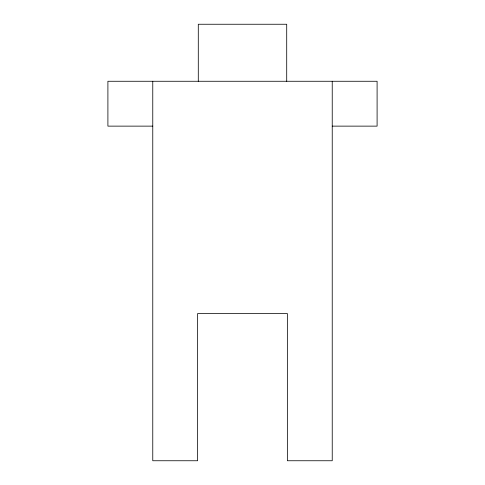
<?xml version="1.0" encoding="UTF-8"?>
<svg xmlns="http://www.w3.org/2000/svg" width="485" height="485" viewBox="0 0 485 485"><rect width="100%" height="100%" fill="white"/><g stroke="black" fill="none" stroke-linecap="round" stroke-linejoin="round"><path stroke-width="0.73" d="M152.769 126.13L107.906 126.13L107.906 81.268L377.094 81.268L377.094 126.13L332.231 126.13M332.231 81.268L332.231 460.75L287.362 460.75L287.362 313.534L197.637 313.534L197.637 460.75L152.769 460.75L152.769 81.268M286.708 81.268L286.708 24.25L198.292 24.25L198.292 81.268"/></g></svg>
